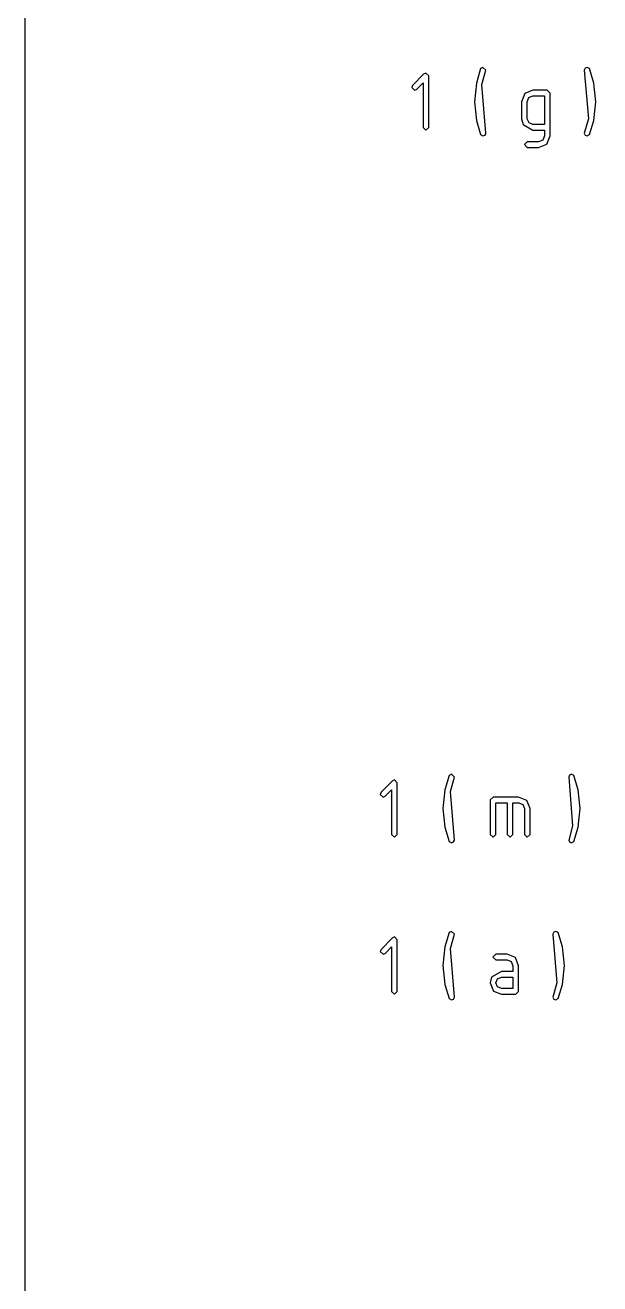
# Model space of a CAD drawing. Header units: metres. Extents: x 0 to 16.5, y 0 to 11.5.
# Drawn here: x 0.01 to 0.519, y 9.466 to 10.579 of the extents above; entities that cross this region are included whole.
import ezdxf

# ---------------------------------------------------------------- set-up
doc = ezdxf.new("R2010")
doc.units = ezdxf.units.M

msp = doc.modelspace()

# ---------------------------------------------------------------- linework, layer by layer
for points in [[(0.0104, 11.5461), (16.5118, 11.5461), (16.5118, 0.0104), (0.0104, 0.0104), (0.0104, 11.5461)], [(0.4143, 10.5266), (0.4179, 10.5392), (0.4153, 10.5417), (0.4132, 10.5406), (0.4095, 10.5279), (0.4078, 10.5114), (0.4095, 10.4949), (0.4132, 10.4823), (0.4153, 10.4811), (0.4172, 10.4819), (0.4179, 10.4836), (0.4143, 10.5266)], [(0.5086, 10.4962), (0.505, 10.4836), (0.5058, 10.4819), (0.5076, 10.4811), (0.5097, 10.4823), (0.5135, 10.4949), (0.5151, 10.5114), (0.5135, 10.5279), (0.5097, 10.5406), (0.5076, 10.5417), (0.5058, 10.541), (0.505, 10.5392), (0.5086, 10.4962)], [(0.3624, 10.4886), (0.3649, 10.4861), (0.3674, 10.4886), (0.3674, 10.5342), (0.3649, 10.5367), (0.3628, 10.5357), (0.353, 10.5258), (0.3523, 10.524), (0.3548, 10.5215), (0.3566, 10.5223), (0.3624, 10.5281), (0.3624, 10.4886)], [(0.4596, 10.5215), (0.4524, 10.5186), (0.4495, 10.5114), (0.4495, 10.4962), (0.4508, 10.4912), (0.4596, 10.4861), (0.4697, 10.4861), (0.4697, 10.4811), (0.4682, 10.4775), (0.4646, 10.476), (0.4545, 10.476), (0.452, 10.4735), (0.4545, 10.471), (0.4646, 10.471), (0.4718, 10.4738), (0.4747, 10.4811), (0.4747, 10.519), (0.4722, 10.5215), (0.4596, 10.5215)], [(0.4697, 10.4912), (0.4596, 10.4912), (0.4561, 10.4926), (0.4545, 10.4962), (0.4545, 10.5114), (0.456, 10.515), (0.4596, 10.5165), (0.4697, 10.5165), (0.4697, 10.4912)], [(0.3866, 9.9016), (0.3901, 9.9142), (0.3875, 9.9167), (0.3854, 9.9156), (0.3817, 9.9029), (0.38, 9.8864), (0.3817, 9.8699), (0.3854, 9.8573), (0.3875, 9.8561), (0.3894, 9.8569), (0.3901, 9.8586), (0.3866, 9.9016)], [(0.4947, 9.8712), (0.4912, 9.8586), (0.4919, 9.8569), (0.4937, 9.8561), (0.4958, 9.8573), (0.4996, 9.8699), (0.5012, 9.8864), (0.4996, 9.9029), (0.4958, 9.9156), (0.4937, 9.9167), (0.4919, 9.916), (0.4912, 9.9142), (0.4947, 9.8712)], [(0.3346, 9.8636), (0.3371, 9.8611), (0.3396, 9.8636), (0.3396, 9.9092), (0.3371, 9.9117), (0.3351, 9.9107), (0.3252, 9.9008), (0.3245, 9.899), (0.327, 9.8965), (0.3288, 9.8973), (0.3346, 9.9031), (0.3346, 9.8636)], [(0.4218, 9.894), (0.4218, 9.8636), (0.4243, 9.8611), (0.4268, 9.8636), (0.4268, 9.8915), (0.4369, 9.8915), (0.4369, 9.8636), (0.4394, 9.8611), (0.4419, 9.8636), (0.4419, 9.8915), (0.447, 9.8915), (0.4506, 9.89), (0.452, 9.8864), (0.452, 9.8636), (0.4545, 9.8611), (0.4571, 9.8636), (0.4571, 9.8864), (0.4542, 9.8936), (0.4469, 9.8965), (0.4243, 9.8965), (0.4218, 9.894)], [(0.3346, 9.7247), (0.3371, 9.7222), (0.3396, 9.7247), (0.3396, 9.7703), (0.3371, 9.7729), (0.3351, 9.7718), (0.3252, 9.7619), (0.3245, 9.7601), (0.327, 9.7576), (0.3288, 9.7584), (0.3346, 9.7642), (0.3346, 9.7247)], [(0.3866, 9.7627), (0.3901, 9.7753), (0.3875, 9.7778), (0.3854, 9.7767), (0.3817, 9.7641), (0.38, 9.7476), (0.3817, 9.731), (0.3854, 9.7184), (0.3875, 9.7172), (0.3894, 9.718), (0.3901, 9.7197), (0.3866, 9.7627)], [(0.4808, 9.7324), (0.4773, 9.7197), (0.478, 9.718), (0.4798, 9.7172), (0.4819, 9.7184), (0.4857, 9.731), (0.4874, 9.7476), (0.4857, 9.7641), (0.4819, 9.7767), (0.4798, 9.7778), (0.478, 9.7771), (0.4773, 9.7753), (0.4808, 9.7324)], [(0.4444, 9.7222), (0.4469, 9.7247), (0.4469, 9.7475), (0.4441, 9.7547), (0.4368, 9.7576), (0.4267, 9.7576), (0.4242, 9.7551), (0.4267, 9.7526), (0.4368, 9.7526), (0.4404, 9.7511), (0.4419, 9.7475), (0.4419, 9.7424), (0.4318, 9.7424), (0.423, 9.7374), (0.4217, 9.7324), (0.4246, 9.7251), (0.4318, 9.7222), (0.4444, 9.7222)], [(0.4419, 9.7273), (0.4318, 9.7273), (0.4283, 9.7287), (0.4267, 9.7324), (0.4282, 9.7359), (0.4318, 9.7374), (0.4419, 9.7374), (0.4419, 9.7273)]]:
    msp.add_lwpolyline(points, close=True)

doc.saveas('drawing.dxf')
